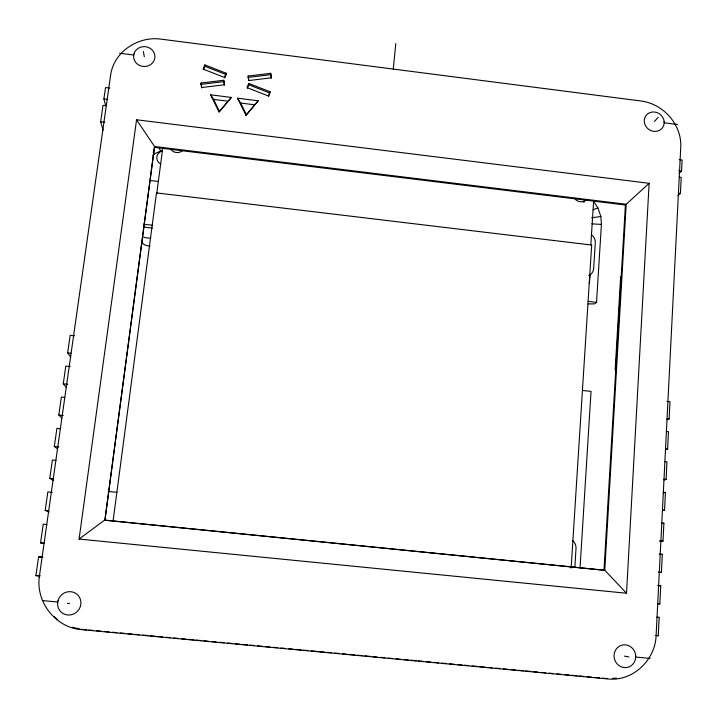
<?xml version="1.0" encoding="UTF-8"?>
<svg xmlns="http://www.w3.org/2000/svg" width="718" height="718" viewBox="0 0 718 718"><rect width="100%" height="100%" fill="white"/><g stroke="black" fill="none" stroke-linecap="round" stroke-linejoin="round"><path stroke-width="1.08" d="M248.563 80.093L248.168 76.036L270.704 73.317L271.431 77.795L248.886 80.533L248.168 76.036M248.778 84.787L248.814 83.441L270.076 91.751L269.986 93.08L248.778 84.787L247.369 88.135M656.126 635.511L658.244 635.717L659.16 617.453L657.051 617.247M657.661 603.784L659.842 603.874L660.757 585.708L657.598 585.394M659.241 572.408L661.422 572.336L662.328 554.341L659.187 554.018M659.716 541.426L662.992 541.094L663.89 523.251L661.808 523.036M662.364 510.516L664.545 510.13L665.433 492.458L663.36 492.243M663.944 479.983L666.08 479.453L666.959 461.943L664.895 461.719M665.514 449.719L667.605 449.055L668.476 431.706L666.421 431.482M667.022 419.743L669.113 418.935L669.975 401.739L666.914 401.407M677.918 195.637L680.422 193.429L681.229 177.382L679.255 177.14M679.093 173.415L681.544 171.144L682.1 159.979L679.147 159.611M626.518 593.239L649.126 183.296L136.555 119.771L79.097 539.065L626.518 593.239L604.762 570.218L104.631 520.092L79.097 539.065M615.164 369.896L620.657 276.448M136.555 119.771L154.541 146.499L104.909 520.227L603.991 570.254L625.414 205.016L649.126 183.296M588.123 303.911L594.576 303.885L596.532 302.359L601.415 224.411L600.858 216.522L597.87 207.789L593.319 200.861M574.858 567.103L576.024 548.57A9.522 9.101 67.5 0 0 572.614 540.475M580.045 567.902L591.031 391.4L582.406 390.439M590.833 244.775L593.606 201.273M571.142 568.073L591.668 245.035L156.488 192.909L113.049 521.196M590.043 274.42L589.631 280.98A8.921 8.454 42.1 0 1 589.191 283.17M271.189 78.262L270.704 73.317M393.284 69.278L395.78 43.601M104.909 520.227L154.541 146.499L626.186 204.271L604.762 570.218L603.991 570.254M162.699 148.518L156.695 193.923L156.488 192.909M39.544 575.953L35.9 575.603L38.584 556.818L42.371 557.195M43.798 543.562L40.567 542.862L43.233 524.185L46.858 524.544M49.156 511.988L45.198 510.435L47.837 491.938L52.333 492.395M53.626 480.539L49.775 478.332L52.396 460.005L55.977 460.373M57.718 449.118L54.317 446.524L56.901 428.368L60.249 428.727M61.784 417.867L58.813 415.022L61.371 397.036L64.701 397.395M66.137 387.164L63.265 383.816L65.796 366.081L70.202 366.566M70.822 357.259L67.672 352.897L70.184 335.279L74.573 335.764M103.114 130.254L100.646 121.791L102.988 105.375L106.156 105.77M105.654 105.456L103.895 98.985L105.528 87.56L109.737 88.09M245.96 115.338L258.184 100.807L237.514 98.204L245.96 115.338L258.184 100.807M270.076 91.751L268.335 95.952L247.055 87.632L248.814 83.441M268.595 96.427L269.636 93.914M226.206 73.245L224.429 77.427L203.113 69.099L204.899 64.916L226.206 73.245L226.233 74.618L204.989 66.316L204.899 64.916M224.815 77.957L225.874 75.453M203.553 69.646L204.989 66.316M219.035 111.972L231.367 97.433L210.625 94.821L219.035 111.972L231.367 97.433M654.43 121.441L658.146 117.33M152.916 155.393L154.514 153.867L162.259 150.152M593.131 209.818L597.87 207.789M663.252 492.925L665.433 492.458M661.7 523.566L663.89 523.251M591.515 217.823L600.858 216.522M201.013 83.01L223.747 80.263L224.456 84.769L201.704 87.533L201.013 83.01L201.65 87.973M248.141 77.4L270.605 74.69M201.103 84.365L223.783 81.619L223.747 80.263M67.51 603.524L69.574 603.291M660.147 554.493L662.328 554.341M612.418 678.348L616.618 678.16M658.568 585.708L660.757 585.708M35.9 575.603L40.325 575.809M591.928 223.872L601.415 224.411M656.979 617.283L659.16 617.453M81.089 629.291L86.672 629.812M88.906 630.018L93.376 630.44M96.724 630.754L101.193 631.167M104.55 631.481L109.01 631.903M112.367 632.217L116.837 632.639M120.184 632.953L124.654 633.366M128.001 633.68L132.471 634.102M134.706 634.308L139.175 634.73M142.523 635.044L148.105 635.565M150.34 635.771L155.923 636.301M158.157 636.507L162.627 636.929M165.975 637.243L170.444 637.656M173.801 637.97L178.261 638.392M181.618 638.706L186.088 639.128M188.313 639.334L193.905 639.855M196.14 640.07L201.722 640.591M203.957 640.797L208.426 641.219M211.774 641.533L216.244 641.955M219.591 642.26L224.061 642.682M227.409 642.996L231.878 643.418M235.226 643.732L239.695 644.145M241.93 644.36L247.513 644.881M249.747 645.087L254.217 645.509M257.565 645.823L262.034 646.245M265.391 646.559L269.851 646.972M273.208 647.286L277.678 647.708M281.025 648.022L285.495 648.435M288.842 648.749L293.312 649.171M295.547 649.377L301.129 649.907M303.364 650.113L307.834 650.535M311.181 650.849L316.764 651.37M318.998 651.576L324.581 652.106M326.816 652.312L331.285 652.734M334.642 653.048L339.102 653.461M342.459 653.775L346.929 654.197M349.154 654.403L354.746 654.924M356.981 655.139L362.563 655.66M364.798 655.866L370.38 656.396M372.615 656.602L377.085 657.024M380.432 657.338L384.902 657.751M388.25 658.065L392.719 658.487M396.067 658.801L400.536 659.223M403.893 659.537L408.354 659.95M410.588 660.165L416.171 660.686M418.406 660.892L422.875 661.314M426.232 661.628L430.692 662.041M434.049 662.355L438.519 662.777M441.866 663.091L446.336 663.513M449.683 663.827L454.153 664.24M457.501 664.554L461.97 664.976M464.205 665.182L468.675 665.604M472.022 665.918L477.605 666.439M479.839 666.654L485.422 667.175M487.657 667.381L492.126 667.803M495.483 668.117L499.943 668.53M503.3 668.844L507.761 669.266M511.117 669.58L515.587 670.002M517.822 670.208L523.404 670.729M525.639 670.944L531.221 671.465M533.456 671.671L537.926 672.093M541.273 672.407L545.743 672.829M549.09 673.143L553.56 673.556M556.908 673.87L561.377 674.292M564.725 674.606L569.195 675.019M571.429 675.234L577.012 675.755M579.246 675.961L583.716 676.383M587.073 676.697L591.533 677.119M594.89 677.433L599.35 677.846M602.707 678.16L607.177 678.582M42.272 600.562L57.826 602.043M635.627 657.033L650.122 658.415M40.567 542.862L44.202 543.221M657.733 603.667L659.842 603.874M45.198 510.435L48.806 510.803M658.28 572.022L661.422 572.336M49.775 478.332L53.374 478.691M659.86 540.771L662.992 541.094M116.935 492.324L110.716 491.686A9.846 9.54 -37.3 0 0 108.176 491.758M54.317 446.524L58.786 446.991M662.463 509.915L664.545 510.13M58.813 415.022L63.256 415.489M664.015 479.238L666.08 479.453M63.265 383.816L67.68 384.292M665.55 448.84L667.605 449.055M67.672 352.897L70.974 353.265M667.067 418.711L669.113 418.935M152.378 228.1L147.037 227.471A9.217 8.804 -2.1 0 1 144.713 226.897M588.06 301.372L596.532 302.359M152.772 225.29L146.31 224.528A9.298 8.867 -2 0 1 143.959 223.953M158.561 181.474L152.153 180.703A9.253 8.796 -0.3 0 0 149.739 180.712M656.064 635.448L658.244 635.717M154.702 147.378L625.414 205.016M100.646 121.791L104.882 122.32M678.447 193.187L680.422 193.429M210.625 94.821L213.578 99.398L227.929 101.202M237.514 98.204L240.656 103.042L254.325 104.765M103.895 98.985L107.063 99.38M678.582 170.767L681.544 171.144M119.556 53.231L133.799 55.044M664.096 122.769L677.433 124.474M38.584 556.818L42.936 557.428M624.454 656.117L628.86 656.925M72.374 627.272L80.003 629.031M153.14 152.189L154.514 153.867M240.656 103.042L246.238 114.368M213.578 99.398L219.394 111.263M159.082 147.702L160.383 150.636M143.385 51.436L144.318 56.848M223.783 81.619L224.339 85.218M588.814 275.515A8.984 8.49 41.4 0 0 593.669 268.532L595.294 242.711A8.939 8.428 39.8 0 0 591.417 234.768M57.296 619.365A50.368 48.447 -45.9 0 1 54.101 616.529M160.742 164.036A7.422 7.036 2 0 1 161.918 151.094M150.116 246.094A21.702 20.75 -2.1 0 1 145.637 245.224A9.02 8.634 -3.1 0 1 141.913 242.531M143.483 237.128A9.235 8.831 -2.8 0 0 145.817 237.703A22.222 21.217 -1.8 0 0 150.825 238.116M586.05 199.828A7.503 7.045 36.8 0 1 574.436 198.186M182.65 150.529A7.745 7.333 3.5 0 1 170.48 148.814M584.739 201.004A7.449 7 36.8 0 1 583.653 202.467M39.293 577.003C35.909 601.935 55.142 626.94 80.281 629.515L609.061 679.057C633.15 680.996 654.798 660.264 656.064 636.534L680.808 146.077C681.265 124.151 663.441 104.361 642 101.121L160.006 39.014C137.937 36.385 114.557 51.543 110.787 74.008L39.293 577.003M664.141 121.513L664.051 124.034A10.249 9.442 36.5 0 1 648.569 129.258A10.249 9.442 36.5 0 1 649.162 112.941A10.249 9.442 36.5 0 1 664.141 121.513M635.681 655.552L635.565 658.514A11.461 10.779 73.7 0 1 618.71 665.371A11.461 10.779 73.7 0 1 619.428 646.182A11.461 10.779 73.7 0 1 635.681 655.552M58.068 600.526L57.593 603.56A11.937 11.425 -46.9 0 0 73.927 613.854A11.937 11.425 -46.9 0 0 76.979 594.244A11.937 11.425 -46.9 0 0 58.068 600.526M133.997 53.76L133.593 56.327A10.671 9.935 3.8 0 0 148.626 65.67A10.671 9.935 3.8 0 0 151.229 49.102A10.671 9.935 3.8 0 0 133.997 53.76"/></g></svg>
